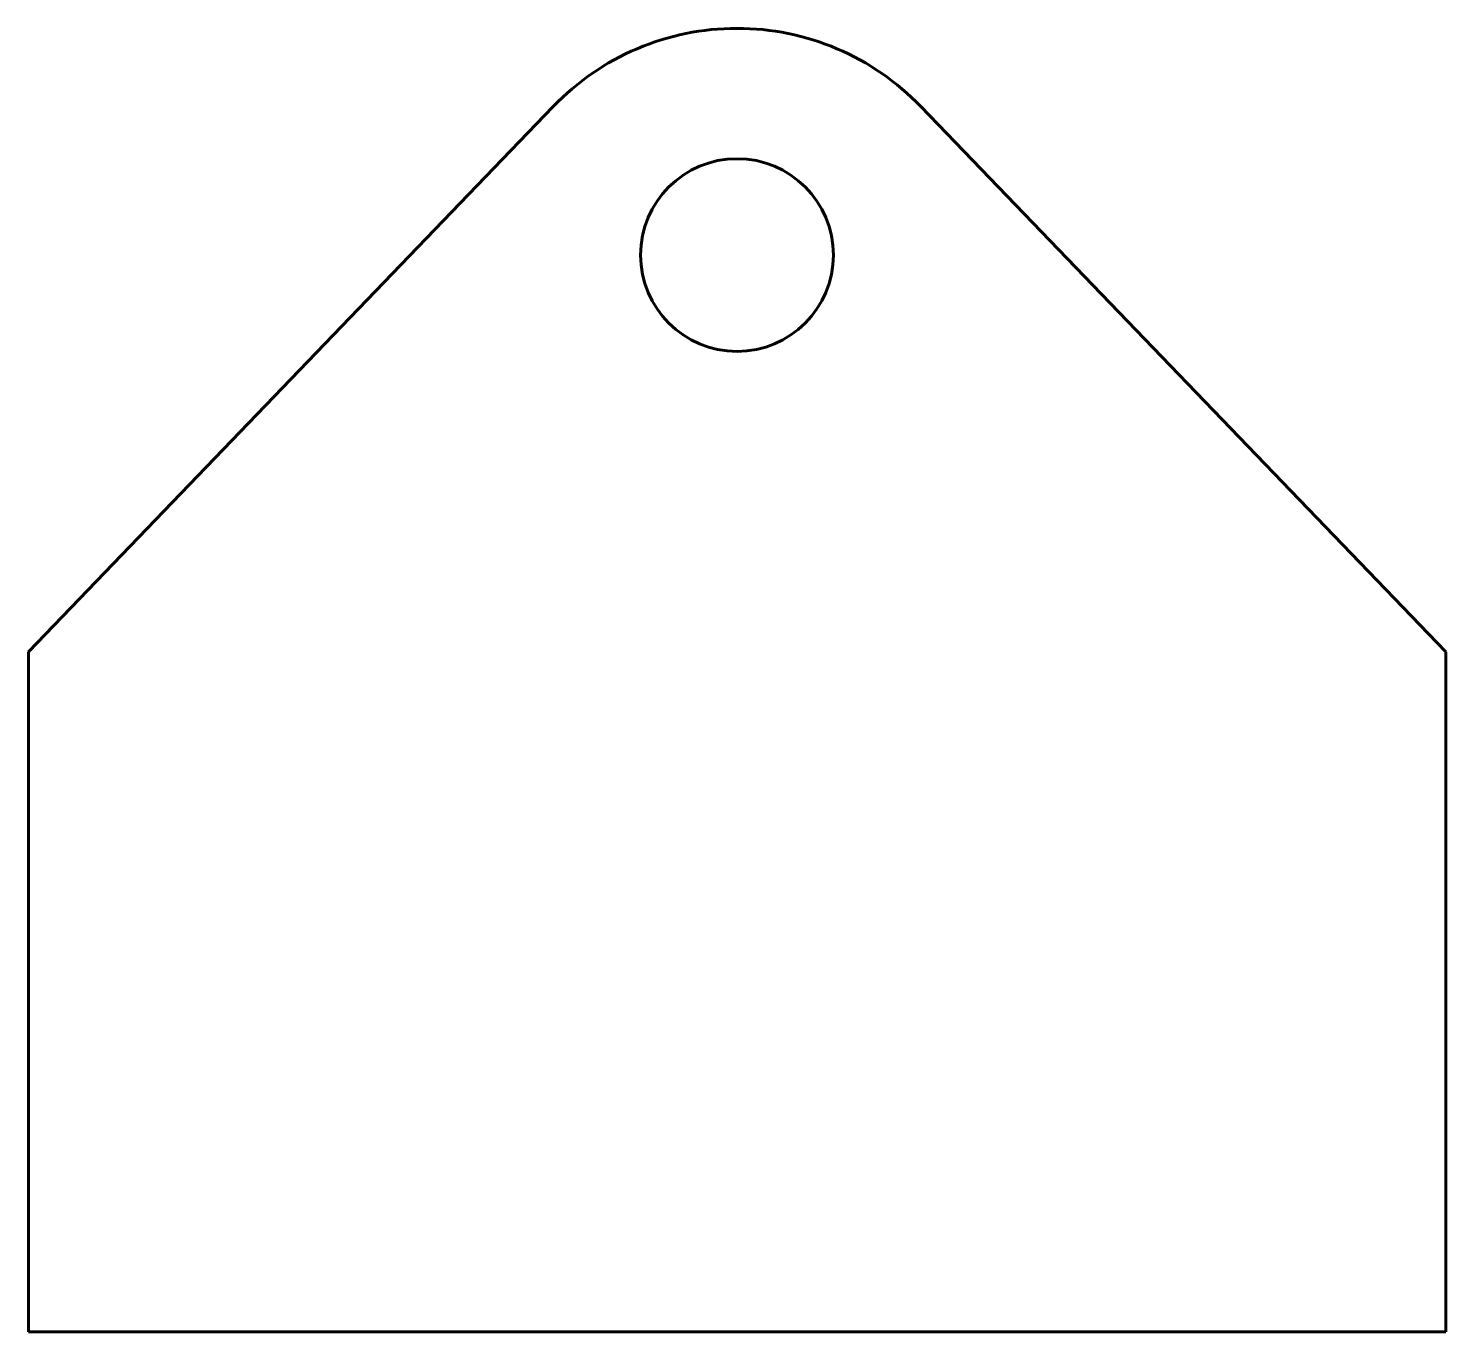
# Model space of a CAD drawing. Header units: millimetres. Extents: x -218 to 32, y 130 to 360.
import ezdxf

# ---------------------------------------------------------------- set-up
doc = ezdxf.new("R2010")
doc.units = ezdxf.units.MM
doc.linetypes.add('K5LT32768', pattern=[0])

msp = doc.modelspace()

# ---------------------------------------------------------------- linework, layer by layer
at = {"color": 5, "linetype": 'K5LT32768', "lineweight": 60, "true_color": 0x0000ff}
for p, q in [((-217.94, 249.99), (-125.37, 346.2)), ((32.06, 249.99), (-60.52, 346.2)), ((-217.94, 129.99), (-217.94, 249.99)), ((32.06, 129.99), (32.06, 249.99)), ((-217.94, 129.99), (32.06, 129.99))]:
    msp.add_line(p, q, dxfattribs=at)
msp.add_circle((-92.94, 319.99), 17, dxfattribs=at)
msp.add_arc((-92.94, 314.99), 45, 43.899, 136.101, dxfattribs=at)

doc.saveas('drawing.dxf')
